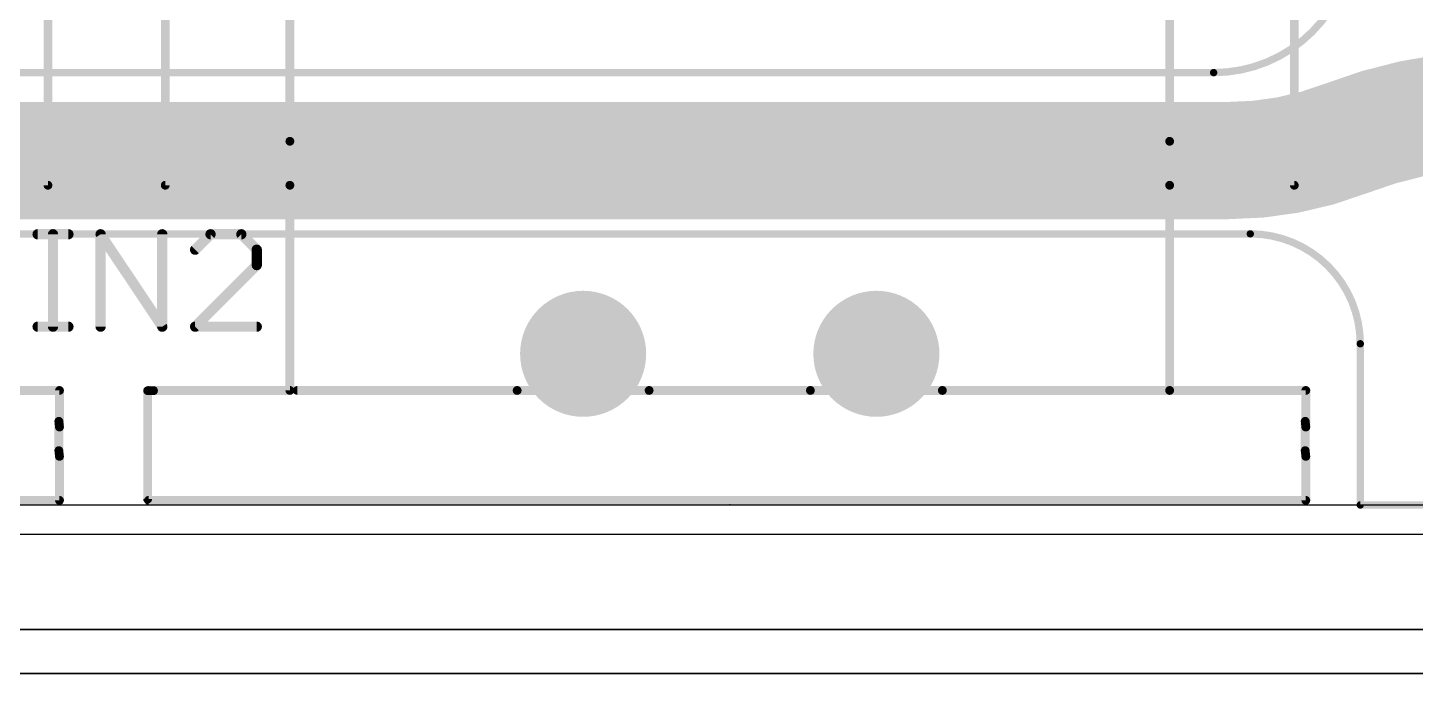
# Model space of a CAD drawing. Extents: x -4 to 220, y -9 to 53.
# Drawn here: x 144.56 to 168.59, y -2.93 to 8.27 of the extents above; entities that cross this region are included whole.
import ezdxf

# ---------------------------------------------------------------- set-up
doc = ezdxf.new("R2010")
doc.units = 0
for name, color, linetype in [('1', 14, 'CONTINUOUS'), ('16', 174, 'CONTINUOUS'), ('17', 94, 'CONTINUOUS'), ('20', 178, 'CONTINUOUS'), ('21', 251, 'CONTINUOUS'), ('23', 178, 'CONTINUOUS'), ('25', 251, 'CONTINUOUS'), ('51', 251, 'CONTINUOUS')]:
    doc.layers.add(name, color=color, linetype=linetype)

# ---------------------------------------------------------------- blocks, each defined once
blk = doc.blocks.new('ROUNDP')
at = {"const_width": 0.5}
blk.add_lwpolyline([(0, -0.25, 1), (0, 0.25, 1), (0, -0.25)], format="xyb", dxfattribs=at)

msp = doc.modelspace()

# ---------------------------------------------------------------- linework, layer by layer
at = {"layer": '1'}
for points, const_width in [([(165.1, 7.493, 0.4142), (167.513, 9.906)], 0.127), ([(170.307, 6.858, 0.0996), (167.386, 6.35)], 2.032), ([(165.1, 7.5248, 1), (165.1, 7.4613)], 0.0635), ([(165.1, 7.4613, 1), (165.1, 7.5248)], 0.0635), ([(165.354, 5.969, 0.0929), (167.386, 6.35)], 2.032), ([(167.202, 6.8235, 1), (167.57, 5.8765)], 1.016), ([(167.57, 5.8765, 1), (167.202, 6.8235)], 1.016), ([(165.354, 6.477, 1), (165.354, 5.461)], 1.016), ([(165.354, 5.461, 1), (165.354, 6.477)], 1.016), ([(167.64, 2.794, 0.4142), (165.735, 4.699)], 0.127), ([(165.735, 4.7307, 1), (165.735, 4.6673)], 0.0635), ([(165.735, 4.6673, 1), (165.735, 4.7307)], 0.0635), ([(167.6718, 2.794, 1), (167.6083, 2.794)], 0.0635), ([(167.6083, 2.794, 1), (167.6718, 2.794)], 0.0635), ([(167.64, 0.0318, 1), (167.64, -0.0318)], 0.0635), ([(167.6083, 0, 1), (167.6718, 0)], 0.0635)]:
    msp.add_lwpolyline(points, format="xyb", dxfattribs=dict(at, const_width=const_width))
for points, const_width in [([(104.648, 7.493), (165.1, 7.493)], 0.127), ([(102.489, 5.969), (165.354, 5.969)], 2.032), ([(165.735, 4.699), (105.029, 4.699)], 0.127), ([(167.64, 0), (167.64, 2.794)], 0.127), ([(187.96, 0), (167.64, 0)], 0.127)]:
    msp.add_lwpolyline(points, dxfattribs=dict(at, const_width=const_width))
at = {"layer": '16'}
for points, const_width in [([(169.291, 6.985, 0.099), (167.386, 6.604)], 1.016), ([(163.703, 5.969, 0.1125), (167.386, 6.604)], 1.016), ([(167.2883, 6.8385, 1), (167.4837, 6.3695)], 0.508), ([(167.4837, 6.3695, 1), (167.2883, 6.8385)], 0.508), ([(163.7165, 6.2226, 1), (163.6895, 5.7154)], 0.508), ([(163.703, 5.715, 1), (163.703, 6.223)], 0.508)]:
    msp.add_lwpolyline(points, format="xyb", dxfattribs=dict(at, const_width=const_width))
at = {"layer": '16', "const_width": 1.016}
msp.add_lwpolyline([(110.363, 5.969), (163.703, 5.969)], dxfattribs=at)
at = {"layer": '20'}
msp.add_line((0, 0), (213.36, 0), dxfattribs=at)
at = {"layer": '20', "const_width": 0.0254}
for points in [[(-4.064, -0.508), (218.186, -0.508)], [(218.186, -2.159), (-4.064, -2.159)], [(-3.937, -2.921), (220.345, -2.921)]]:
    msp.add_lwpolyline(points, dxfattribs=at)
at = {"layer": '21', "const_width": 0.1524}
for points in [[(144.907, 5.541), (144.907, 10.24)], [(146.939, 5.541), (146.939, 10.24)], [(166.497, 5.541), (166.497, 10.24)], [(149.098, 5.541), (149.098, 6.303)], [(164.338, 5.541), (164.338, 6.303)], [(144.907, 5.541), (142.748, 5.541)], [(146.939, 5.541), (149.098, 5.541)], [(149.098, 1.985), (149.098, 5.541)], [(164.338, 1.985), (164.338, 5.541)], [(166.497, 5.541), (164.338, 5.541)], [(145.107, 1.985), (142.748, 1.985)], [(145.107, 1.985), (145.107, 1.35)], [(146.7358, 1.9812), (146.6342, 1.9812)], [(146.6342, 1.9812), (146.6342, 0.1016)], [(149.098, 1.985), (146.65, 1.985)], [(149.225, 1.985), (153.035, 1.985)], [(155.321, 1.985), (158.115, 1.985)], [(160.401, 1.985), (164.338, 1.985)], [(166.697, 1.985), (164.338, 1.985)], [(166.697, 1.985), (166.697, 1.35)], [(145.096, 0.942), (145.096, 1.45)], [(145.096, 1.45), (145.107, 1.35)], [(166.686, 0.942), (166.686, 1.45)], [(166.686, 1.45), (166.697, 1.35)], [(145.096, 0.942), (145.107, 0.842)], [(166.686, 0.942), (166.697, 0.842)], [(145.107, 0.08), (145.107, 0.842)], [(166.697, 0.08), (166.697, 0.842)], [(125.06, 0.08), (145.107, 0.08)], [(146.65, 0.08), (166.697, 0.08)]]:
    msp.add_lwpolyline(points, dxfattribs=at)
at = {"layer": '21', "const_width": 0.0762}
for points in [[(149.1361, 6.303, 1), (149.0599, 6.303)], [(164.3761, 6.303, 1), (164.2999, 6.303)], [(144.8689, 5.541, 1), (144.9451, 5.541)], [(144.907, 5.5029, 1), (144.907, 5.5791)], [(146.939, 5.5791, 1), (146.939, 5.5029)], [(146.9009, 5.541, 1), (146.9771, 5.541)], [(149.1361, 5.541, 1), (149.0599, 5.541)], [(149.0599, 5.541, 1), (149.1361, 5.541)], [(149.098, 5.5029, 1), (149.098, 5.5791)], [(164.3761, 5.541, 1), (164.2999, 5.541)], [(164.338, 5.5791, 1), (164.338, 5.5029)], [(164.2999, 5.541, 1), (164.3761, 5.541)], [(166.4589, 5.541, 1), (166.5351, 5.541)], [(166.497, 5.5029, 1), (166.497, 5.5791)], [(145.1451, 1.985, 1), (145.0689, 1.985)], [(145.107, 1.9469, 1), (145.107, 2.0231)], [(146.6342, 2.0193, 1), (146.6342, 1.9431)], [(146.6723, 1.9812, 1), (146.5961, 1.9812)], [(146.65, 2.0231, 1), (146.65, 1.9469)], [(146.7358, 1.9431, 1), (146.7358, 2.0193)], [(149.0599, 1.985, 1), (149.1361, 1.985)], [(149.098, 1.9469, 1), (149.098, 2.0231)], [(149.225, 2.0231, 1), (149.225, 1.9469)], [(153.035, 1.9469, 1), (153.035, 2.0231)], [(155.321, 2.0231, 1), (155.321, 1.9469)], [(158.115, 1.9469, 1), (158.115, 2.0231)], [(160.401, 2.0231, 1), (160.401, 1.9469)], [(164.338, 2.0231, 1), (164.338, 1.9469)], [(164.2999, 1.985, 1), (164.3761, 1.985)], [(164.338, 1.9469, 1), (164.338, 2.0231)], [(166.7351, 1.985, 1), (166.6589, 1.985)], [(166.697, 1.9469, 1), (166.697, 2.0231)], [(145.1341, 1.45, 1), (145.0579, 1.45)], [(145.1339, 1.4542, 1), (145.0581, 1.4458)], [(166.7241, 1.45, 1), (166.6479, 1.45)], [(166.7239, 1.4542, 1), (166.6481, 1.4458)], [(145.0689, 1.35, 1), (145.1451, 1.35)], [(145.0691, 1.3458, 1), (145.1449, 1.3542)], [(166.6589, 1.35, 1), (166.7351, 1.35)], [(166.6591, 1.3458, 1), (166.7349, 1.3542)], [(145.1339, 0.9462, 1), (145.0581, 0.9378)], [(145.0579, 0.942, 1), (145.1341, 0.942)], [(166.7239, 0.9462, 1), (166.6481, 0.9378)], [(166.6479, 0.942, 1), (166.7241, 0.942)], [(145.1451, 0.842, 1), (145.0689, 0.842)], [(145.0691, 0.8378, 1), (145.1449, 0.8462)], [(166.7351, 0.842, 1), (166.6589, 0.842)], [(166.6591, 0.8378, 1), (166.7349, 0.8462)], [(145.0689, 0.08, 1), (145.1451, 0.08)], [(145.107, 0.0419, 1), (145.107, 0.1181)], [(146.5961, 0.1016, 1), (146.6723, 0.1016)], [(146.65, 0.1181, 1), (146.65, 0.0419)], [(166.6589, 0.08, 1), (166.7351, 0.08)], [(166.697, 0.0419, 1), (166.697, 0.1181)]]:
    msp.add_lwpolyline(points, format="xyb", dxfattribs=at)
at = {"layer": '23'}
msp.add_point((156.718, 0), dxfattribs=at)
at = {"layer": '25', "const_width": 0.1778}
for points in [[(144.7281, 4.6915), (145.2619, 4.6915)], [(144.995, 3.0899), (144.995, 4.6915)], [(145.8195, 3.0899), (145.8195, 4.6915)], [(145.8195, 4.6915), (146.8872, 3.0899)], [(146.8872, 3.0899), (146.8872, 4.6915)], [(147.7236, 4.6915), (147.4566, 4.4245)], [(148.2574, 4.6915), (147.7236, 4.6915)], [(148.5244, 4.4245), (148.2574, 4.6915)], [(148.5244, 4.1576), (148.5244, 4.4245)], [(147.4566, 3.0899), (148.5244, 4.1576)], [(144.7281, 3.0899), (145.2619, 3.0899)], [(148.5244, 3.0899), (147.4566, 3.0899)]]:
    msp.add_lwpolyline(points, dxfattribs=at)
at = {"layer": '25', "const_width": 0.0889}
for points in [[(144.7281, 4.7359, 1), (144.7281, 4.647)], [(145.0394, 4.6915, 1), (144.9505, 4.6915)], [(145.2619, 4.647, 1), (145.2619, 4.7359)], [(145.8639, 4.6915, 1), (145.775, 4.6915)], [(145.8565, 4.7161, 1), (145.7825, 4.6668)], [(146.9317, 4.6915, 1), (146.8428, 4.6915)], [(147.7236, 4.7359, 1), (147.7236, 4.647)], [(147.755, 4.66, 1), (147.6921, 4.7229)], [(148.2889, 4.7229, 1), (148.226, 4.66)], [(148.2574, 4.647, 1), (148.2574, 4.7359)], [(147.4252, 4.456, 1), (147.4881, 4.3931)], [(148.5688, 4.4245, 1), (148.4799, 4.4245)], [(148.4929, 4.3931, 1), (148.5558, 4.456)], [(148.4799, 4.1576, 1), (148.5688, 4.1576)], [(148.5558, 4.1262, 1), (148.4929, 4.189)], [(144.7281, 3.1343, 1), (144.7281, 3.0455)], [(144.9505, 3.0899, 1), (145.0394, 3.0899)], [(145.2619, 3.0455, 1), (145.2619, 3.1343)], [(145.775, 3.0899, 1), (145.8639, 3.0899)], [(146.8428, 3.0899, 1), (146.9317, 3.0899)], [(146.8502, 3.0652, 1), (146.9242, 3.1146)], [(147.4566, 3.1343, 1), (147.4566, 3.0455)], [(147.4252, 3.1213, 1), (147.4881, 3.0585)], [(148.5244, 3.0455, 1), (148.5244, 3.1343)]]:
    msp.add_lwpolyline(points, format="xyb", dxfattribs=at)
at = {"layer": '51', "const_width": 0.1524}
for points in [[(149.098, 9.097), (149.098, 6.303)], [(164.338, 9.097), (164.338, 6.303)], [(155.321, 1.985), (153.035, 1.985)], [(160.401, 1.985), (158.115, 1.985)]]:
    msp.add_lwpolyline(points, dxfattribs=at)
at = {"layer": '51', "const_width": 0.0762}
for points in [[(149.0599, 6.303, 1), (149.1361, 6.303)], [(164.2999, 6.303, 1), (164.3761, 6.303)], [(153.035, 2.0231, 1), (153.035, 1.9469)], [(155.321, 1.9469, 1), (155.321, 2.0231)], [(158.115, 2.0231, 1), (158.115, 1.9469)], [(160.401, 1.9469, 1), (160.401, 2.0231)]]:
    msp.add_lwpolyline(points, format="xyb", dxfattribs=at)

# ---------------------------------------------------------------- block references
at = {"layer": '17'}
for p, xscale, yscale in [((154.178, 2.62), 2.1844, 2.1844), ((154.178, 2.62), 2.1844, 2.1844), ((154.178, 2.62), 1.9812, 1.9812), ((154.178, 2.62), 1.9812, 1.9812), ((154.178, 2.62), 1.9812, 1.9812), ((154.178, 2.62), 1.9812, 1.9812), ((154.178, 2.62), 1.9812, 1.9812), ((154.178, 2.62), 1.9812, 1.9812), ((154.178, 2.62), 1.9812, 1.9812), ((154.178, 2.62), 1.9812, 1.9812), ((154.178, 2.62), 1.9812, 1.9812), ((154.178, 2.62), 1.9812, 1.9812), ((154.178, 2.62), 1.9812, 1.9812), ((154.178, 2.62), 1.9812, 1.9812), ((154.178, 2.62), 1.9812, 1.9812), ((154.178, 2.62), 1.9812, 1.9812), ((159.258, 2.62), 2.1844, 2.1844), ((159.258, 2.62), 2.1844, 2.1844), ((159.258, 2.62), 1.9812, 1.9812), ((159.258, 2.62), 1.9812, 1.9812), ((159.258, 2.62), 1.9812, 1.9812), ((159.258, 2.62), 1.9812, 1.9812), ((159.258, 2.62), 1.9812, 1.9812), ((159.258, 2.62), 1.9812, 1.9812), ((159.258, 2.62), 1.9812, 1.9812), ((159.258, 2.62), 1.9812, 1.9812), ((159.258, 2.62), 1.9812, 1.9812), ((159.258, 2.62), 1.9812, 1.9812), ((159.258, 2.62), 1.9812, 1.9812), ((159.258, 2.62), 1.9812, 1.9812), ((159.258, 2.62), 1.9812, 1.9812), ((159.258, 2.62), 1.9812, 1.9812)]:
    msp.add_blockref('ROUNDP', p, dxfattribs=dict(at, xscale=xscale, yscale=yscale))

doc.saveas('drawing.dxf')
